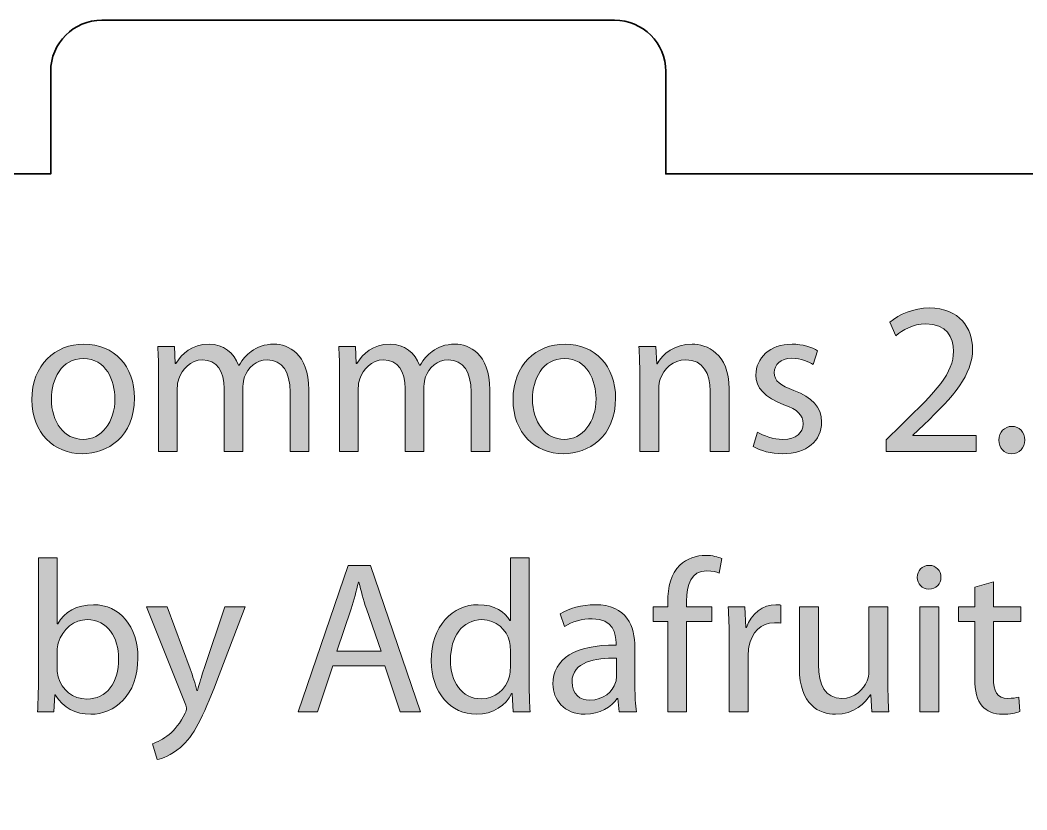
# Model space of a CAD drawing. Header units: inches. Extents: x 51 to 229, y 44 to 173.
# Drawn here: x 70.24 to 89.88, y 124.07 to 139.47 of the extents above; entities that cross this region are included whole.
import ezdxf

# ---------------------------------------------------------------- set-up
doc = ezdxf.new("R2010")
doc.units = ezdxf.units.IN
doc.header["$MEASUREMENT"] = 0
doc.layers.add('Artwork', color=7, linetype='Continuous')

# ---------------------------------------------------------------- blocks, each defined once
blk = doc.blocks.new('block 7')
at = {"layer": 'Artwork', "true_color": 0xed1c24}
h = blk.add_hatch(color=240, dxfattribs=at)
h.dxf.hatch_style = 2
edge = h.paths.add_edge_path()
edge.add_spline(control_points=[(87.129, 131.057), (87.129, 131.057), (87.129, 131.285), (87.129, 131.285), (87.129, 131.285), (87.421, 131.569), (87.421, 131.569), (88.123, 132.237), (88.444, 132.593), (88.444, 133.007), (88.444, 133.287), (88.313, 133.545), (87.903, 133.545), (87.653, 133.545), (87.446, 133.418), (87.319, 133.312), (87.319, 133.312), (87.201, 133.574), (87.201, 133.574), (87.387, 133.731), (87.662, 133.854), (87.975, 133.854), (88.567, 133.854), (88.817, 133.447), (88.817, 133.054), (88.817, 132.546), (88.449, 132.136), (87.869, 131.577), (87.869, 131.577), (87.653, 131.374), (87.653, 131.374), (87.653, 131.374), (87.653, 131.366), (87.653, 131.366), (87.653, 131.366), (88.884, 131.366), (88.884, 131.366), (88.884, 131.366), (88.884, 131.057), (88.884, 131.057), (88.884, 131.057), (87.129, 131.057), (87.129, 131.057)], knot_values=[0, 0, 0, 0, 1, 1, 1, 2, 2, 2, 3, 3, 3, 4, 4, 4, 5, 5, 5, 6, 6, 6, 7, 7, 7, 8, 8, 8, 9, 9, 9, 10, 10, 10, 11, 11, 11, 12, 12, 12, 13, 13, 13, 14, 14, 14, 14], degree=3, periodic=1)
h = blk.add_hatch(color=240, dxfattribs=at)
h.dxf.hatch_style = 2
edge = h.paths.add_edge_path()
edge.add_spline(control_points=[(72.468, 132.098), (72.468, 131.34), (71.939, 131.01), (71.448, 131.01), (70.898, 131.01), (70.466, 131.417), (70.466, 132.064), (70.466, 132.745), (70.919, 133.147), (71.482, 133.147), (72.07, 133.147), (72.468, 132.72), (72.468, 132.098)], knot_values=[0, 0, 0, 0, 1, 1, 1, 2, 2, 2, 3, 3, 3, 4, 4, 4, 4], degree=3, periodic=1)
edge = h.paths.add_edge_path()
edge.add_spline(control_points=[(70.847, 132.077), (70.847, 131.628), (71.101, 131.29), (71.465, 131.29), (71.82, 131.29), (72.087, 131.624), (72.087, 132.085), (72.087, 132.432), (71.913, 132.868), (71.473, 132.868), (71.038, 132.868), (70.847, 132.462), (70.847, 132.077)], knot_values=[0, 0, 0, 0, 1, 1, 1, 2, 2, 2, 3, 3, 3, 4, 4, 4, 4], degree=3, periodic=1)
h = blk.add_hatch(color=240, dxfattribs=at)
h.dxf.hatch_style = 2
edge = h.paths.add_edge_path()
edge.add_spline(control_points=[(72.939, 132.551), (72.939, 132.766), (72.93, 132.936), (72.922, 133.105), (72.922, 133.105), (73.247, 133.105), (73.247, 133.105), (73.247, 133.105), (73.264, 132.771), (73.264, 132.771), (73.264, 132.771), (73.277, 132.771), (73.277, 132.771), (73.391, 132.965), (73.582, 133.147), (73.924, 133.147), (74.199, 133.147), (74.411, 132.978), (74.5, 132.737), (74.5, 132.737), (74.508, 132.737), (74.508, 132.737), (74.572, 132.855), (74.656, 132.94), (74.741, 133.003), (74.864, 133.096), (74.995, 133.147), (75.189, 133.147), (75.464, 133.147), (75.866, 132.969), (75.866, 132.259), (75.866, 132.259), (75.866, 131.057), (75.866, 131.057), (75.866, 131.057), (75.503, 131.057), (75.503, 131.057), (75.503, 131.057), (75.503, 132.212), (75.503, 132.212), (75.503, 132.61), (75.354, 132.842), (75.058, 132.842), (74.842, 132.842), (74.682, 132.686), (74.614, 132.508), (74.597, 132.453), (74.584, 132.39), (74.584, 132.322), (74.584, 132.322), (74.584, 131.057), (74.584, 131.057), (74.584, 131.057), (74.22, 131.057), (74.22, 131.057), (74.22, 131.057), (74.22, 132.284), (74.22, 132.284), (74.22, 132.61), (74.077, 132.842), (73.793, 132.842), (73.565, 132.842), (73.391, 132.656), (73.332, 132.47), (73.311, 132.419), (73.302, 132.352), (73.302, 132.288), (73.302, 132.288), (73.302, 131.057), (73.302, 131.057), (73.302, 131.057), (72.939, 131.057), (72.939, 131.057), (72.939, 131.057), (72.939, 132.551), (72.939, 132.551)], knot_values=[0, 0, 0, 0, 1, 1, 1, 2, 2, 2, 3, 3, 3, 4, 4, 4, 5, 5, 5, 6, 6, 6, 7, 7, 7, 8, 8, 8, 9, 9, 9, 10, 10, 10, 11, 11, 11, 12, 12, 12, 13, 13, 13, 14, 14, 14, 15, 15, 15, 16, 16, 16, 17, 17, 17, 18, 18, 18, 19, 19, 19, 20, 20, 20, 21, 21, 21, 22, 22, 22, 23, 23, 23, 24, 24, 24, 25, 25, 25, 25], degree=3, periodic=1)
h = blk.add_hatch(color=240, dxfattribs=at)
h.dxf.hatch_style = 2
edge = h.paths.add_edge_path()
edge.add_spline(control_points=[(76.469, 132.551), (76.469, 132.766), (76.461, 132.936), (76.452, 133.105), (76.452, 133.105), (76.778, 133.105), (76.778, 133.105), (76.778, 133.105), (76.795, 132.771), (76.795, 132.771), (76.795, 132.771), (76.808, 132.771), (76.808, 132.771), (76.922, 132.965), (77.112, 133.147), (77.455, 133.147), (77.73, 133.147), (77.941, 132.978), (78.03, 132.737), (78.03, 132.737), (78.039, 132.737), (78.039, 132.737), (78.102, 132.855), (78.187, 132.94), (78.272, 133.003), (78.394, 133.096), (78.525, 133.147), (78.72, 133.147), (78.995, 133.147), (79.397, 132.969), (79.397, 132.259), (79.397, 132.259), (79.397, 131.057), (79.397, 131.057), (79.397, 131.057), (79.033, 131.057), (79.033, 131.057), (79.033, 131.057), (79.033, 132.212), (79.033, 132.212), (79.033, 132.61), (78.885, 132.842), (78.589, 132.842), (78.373, 132.842), (78.212, 132.686), (78.145, 132.508), (78.128, 132.453), (78.115, 132.39), (78.115, 132.322), (78.115, 132.322), (78.115, 131.057), (78.115, 131.057), (78.115, 131.057), (77.751, 131.057), (77.751, 131.057), (77.751, 131.057), (77.751, 132.284), (77.751, 132.284), (77.751, 132.61), (77.607, 132.842), (77.324, 132.842), (77.095, 132.842), (76.922, 132.656), (76.862, 132.47), (76.841, 132.419), (76.833, 132.352), (76.833, 132.288), (76.833, 132.288), (76.833, 131.057), (76.833, 131.057), (76.833, 131.057), (76.469, 131.057), (76.469, 131.057), (76.469, 131.057), (76.469, 132.551), (76.469, 132.551)], knot_values=[0, 0, 0, 0, 1, 1, 1, 2, 2, 2, 3, 3, 3, 4, 4, 4, 5, 5, 5, 6, 6, 6, 7, 7, 7, 8, 8, 8, 9, 9, 9, 10, 10, 10, 11, 11, 11, 12, 12, 12, 13, 13, 13, 14, 14, 14, 15, 15, 15, 16, 16, 16, 17, 17, 17, 18, 18, 18, 19, 19, 19, 20, 20, 20, 21, 21, 21, 22, 22, 22, 23, 23, 23, 24, 24, 24, 25, 25, 25, 25], degree=3, periodic=1)
h = blk.add_hatch(color=240, dxfattribs=at)
h.dxf.hatch_style = 2
edge = h.paths.add_edge_path()
edge.add_spline(control_points=[(81.853, 132.098), (81.853, 131.34), (81.324, 131.01), (80.833, 131.01), (80.283, 131.01), (79.852, 131.417), (79.852, 132.064), (79.852, 132.745), (80.304, 133.147), (80.867, 133.147), (81.455, 133.147), (81.853, 132.72), (81.853, 132.098)], knot_values=[0, 0, 0, 0, 1, 1, 1, 2, 2, 2, 3, 3, 3, 4, 4, 4, 4], degree=3, periodic=1)
edge = h.paths.add_edge_path()
edge.add_spline(control_points=[(80.232, 132.077), (80.232, 131.628), (80.486, 131.29), (80.85, 131.29), (81.206, 131.29), (81.472, 131.624), (81.472, 132.085), (81.472, 132.432), (81.299, 132.868), (80.859, 132.868), (80.423, 132.868), (80.232, 132.462), (80.232, 132.077)], knot_values=[0, 0, 0, 0, 1, 1, 1, 2, 2, 2, 3, 3, 3, 4, 4, 4, 4], degree=3, periodic=1)
h = blk.add_hatch(color=240, dxfattribs=at)
h.dxf.hatch_style = 2
edge = h.paths.add_edge_path()
edge.add_spline(control_points=[(82.324, 132.551), (82.324, 132.766), (82.32, 132.936), (82.307, 133.105), (82.307, 133.105), (82.637, 133.105), (82.637, 133.105), (82.637, 133.105), (82.658, 132.766), (82.658, 132.766), (82.658, 132.766), (82.667, 132.766), (82.667, 132.766), (82.768, 132.957), (83.005, 133.147), (83.344, 133.147), (83.627, 133.147), (84.067, 132.978), (84.067, 132.275), (84.067, 132.275), (84.067, 131.057), (84.067, 131.057), (84.067, 131.057), (83.695, 131.057), (83.695, 131.057), (83.695, 131.057), (83.695, 132.237), (83.695, 132.237), (83.695, 132.567), (83.572, 132.842), (83.221, 132.842), (82.98, 132.842), (82.789, 132.669), (82.722, 132.462), (82.705, 132.415), (82.696, 132.352), (82.696, 132.288), (82.696, 132.288), (82.696, 131.057), (82.696, 131.057), (82.696, 131.057), (82.324, 131.057), (82.324, 131.057), (82.324, 131.057), (82.324, 132.551), (82.324, 132.551)], knot_values=[0, 0, 0, 0, 1, 1, 1, 2, 2, 2, 3, 3, 3, 4, 4, 4, 5, 5, 5, 6, 6, 6, 7, 7, 7, 8, 8, 8, 9, 9, 9, 10, 10, 10, 11, 11, 11, 12, 12, 12, 13, 13, 13, 14, 14, 14, 15, 15, 15, 15], degree=3, periodic=1)
h = blk.add_hatch(color=240, dxfattribs=at)
h.dxf.hatch_style = 2
edge = h.paths.add_edge_path()
edge.add_spline(control_points=[(84.622, 131.433), (84.737, 131.366), (84.931, 131.29), (85.117, 131.29), (85.384, 131.29), (85.511, 131.421), (85.511, 131.594), (85.511, 131.772), (85.405, 131.865), (85.134, 131.967), (84.762, 132.102), (84.589, 132.301), (84.589, 132.546), (84.589, 132.876), (84.859, 133.147), (85.295, 133.147), (85.502, 133.147), (85.684, 133.092), (85.794, 133.02), (85.794, 133.02), (85.706, 132.749), (85.706, 132.749), (85.625, 132.8), (85.477, 132.872), (85.287, 132.872), (85.067, 132.872), (84.948, 132.745), (84.948, 132.593), (84.948, 132.424), (85.067, 132.347), (85.333, 132.242), (85.684, 132.11), (85.871, 131.933), (85.871, 131.628), (85.871, 131.264), (85.587, 131.01), (85.109, 131.01), (84.885, 131.01), (84.678, 131.07), (84.534, 131.154), (84.534, 131.154), (84.622, 131.433), (84.622, 131.433)], knot_values=[0, 0, 0, 0, 1, 1, 1, 2, 2, 2, 3, 3, 3, 4, 4, 4, 5, 5, 5, 6, 6, 6, 7, 7, 7, 8, 8, 8, 9, 9, 9, 10, 10, 10, 11, 11, 11, 12, 12, 12, 13, 13, 13, 14, 14, 14, 14], degree=3, periodic=1)
h = blk.add_hatch(color=240, dxfattribs=at)
h.dxf.hatch_style = 2
edge = h.paths.add_edge_path()
edge.add_spline(control_points=[(89.33, 131.277), (89.33, 131.429), (89.436, 131.544), (89.584, 131.544), (89.732, 131.544), (89.833, 131.433), (89.833, 131.277), (89.833, 131.125), (89.732, 131.01), (89.575, 131.01), (89.431, 131.01), (89.33, 131.125), (89.33, 131.277)], knot_values=[0, 0, 0, 0, 1, 1, 1, 2, 2, 2, 3, 3, 3, 4, 4, 4, 4], degree=3, periodic=1)
h = blk.add_hatch(color=240, dxfattribs=at)
h.dxf.hatch_style = 2
edge = h.paths.add_edge_path()
edge.add_spline(control_points=[(82.87, 125.977), (82.87, 125.977), (82.87, 127.741), (82.87, 127.741), (82.87, 127.741), (82.586, 127.741), (82.586, 127.741), (82.586, 127.741), (82.586, 128.025), (82.586, 128.025), (82.586, 128.025), (82.87, 128.025), (82.87, 128.025), (82.87, 128.025), (82.87, 128.122), (82.87, 128.122), (82.87, 128.41), (82.937, 128.672), (83.107, 128.837), (83.246, 128.972), (83.432, 129.028), (83.606, 129.028), (83.741, 129.028), (83.851, 128.998), (83.923, 128.968), (83.923, 128.968), (83.872, 128.681), (83.872, 128.681), (83.817, 128.706), (83.746, 128.727), (83.636, 128.727), (83.318, 128.727), (83.238, 128.452), (83.238, 128.135), (83.238, 128.135), (83.238, 128.025), (83.238, 128.025), (83.238, 128.025), (83.733, 128.025), (83.733, 128.025), (83.733, 128.025), (83.733, 127.741), (83.733, 127.741), (83.733, 127.741), (83.238, 127.741), (83.238, 127.741), (83.238, 127.741), (83.238, 125.977), (83.238, 125.977), (83.238, 125.977), (82.87, 125.977), (82.87, 125.977)], knot_values=[0, 0, 0, 0, 1, 1, 1, 2, 2, 2, 3, 3, 3, 4, 4, 4, 5, 5, 5, 6, 6, 6, 7, 7, 7, 8, 8, 8, 9, 9, 9, 10, 10, 10, 11, 11, 11, 12, 12, 12, 13, 13, 13, 14, 14, 14, 15, 15, 15, 16, 16, 16, 17, 17, 17, 17], degree=3, periodic=1)
h = blk.add_hatch(color=240, dxfattribs=at)
h.dxf.hatch_style = 2
edge = h.paths.add_edge_path()
edge.add_spline(control_points=[(70.593, 128.981), (70.593, 128.981), (70.961, 128.981), (70.961, 128.981), (70.961, 128.981), (70.961, 127.695), (70.961, 127.695), (70.961, 127.695), (70.97, 127.695), (70.97, 127.695), (71.101, 127.923), (71.338, 128.067), (71.668, 128.067), (72.18, 128.067), (72.535, 127.644), (72.535, 127.026), (72.535, 126.294), (72.07, 125.93), (71.613, 125.93), (71.317, 125.93), (71.08, 126.045), (70.923, 126.311), (70.923, 126.311), (70.915, 126.311), (70.915, 126.311), (70.915, 126.311), (70.894, 125.977), (70.894, 125.977), (70.894, 125.977), (70.576, 125.977), (70.576, 125.977), (70.585, 126.117), (70.593, 126.324), (70.593, 126.506), (70.593, 126.506), (70.593, 128.981), (70.593, 128.981)], knot_values=[0, 0, 0, 0, 1, 1, 1, 2, 2, 2, 3, 3, 3, 4, 4, 4, 5, 5, 5, 6, 6, 6, 7, 7, 7, 8, 8, 8, 9, 9, 9, 10, 10, 10, 11, 11, 11, 12, 12, 12, 12], degree=3, periodic=1)
edge = h.paths.add_edge_path()
edge.add_spline(control_points=[(70.961, 126.798), (70.961, 126.751), (70.966, 126.705), (70.978, 126.662), (71.046, 126.404), (71.266, 126.227), (71.537, 126.227), (71.93, 126.227), (72.159, 126.544), (72.159, 127.014), (72.159, 127.424), (71.947, 127.775), (71.545, 127.775), (71.295, 127.775), (71.059, 127.597), (70.982, 127.318), (70.97, 127.272), (70.961, 127.221), (70.961, 127.162), (70.961, 127.162), (70.961, 126.798), (70.961, 126.798)], knot_values=[0, 0, 0, 0, 1, 1, 1, 2, 2, 2, 3, 3, 3, 4, 4, 4, 5, 5, 5, 6, 6, 6, 7, 7, 7, 7], degree=3, periodic=1)
h = blk.add_hatch(color=240, dxfattribs=at)
h.dxf.hatch_style = 2
edge = h.paths.add_edge_path()
edge.add_spline(control_points=[(80.168, 128.981), (80.168, 128.981), (80.168, 126.506), (80.168, 126.506), (80.168, 126.324), (80.177, 126.117), (80.185, 125.977), (80.185, 125.977), (79.855, 125.977), (79.855, 125.977), (79.855, 125.977), (79.838, 126.332), (79.838, 126.332), (79.838, 126.332), (79.825, 126.332), (79.825, 126.332), (79.715, 126.104), (79.47, 125.93), (79.136, 125.93), (78.641, 125.93), (78.256, 126.349), (78.256, 126.971), (78.251, 127.653), (78.679, 128.067), (79.174, 128.067), (79.491, 128.067), (79.698, 127.919), (79.792, 127.758), (79.792, 127.758), (79.8, 127.758), (79.8, 127.758), (79.8, 127.758), (79.8, 128.981), (79.8, 128.981), (79.8, 128.981), (80.168, 128.981), (80.168, 128.981)], knot_values=[0, 0, 0, 0, 1, 1, 1, 2, 2, 2, 3, 3, 3, 4, 4, 4, 5, 5, 5, 6, 6, 6, 7, 7, 7, 8, 8, 8, 9, 9, 9, 10, 10, 10, 11, 11, 11, 12, 12, 12, 12], degree=3, periodic=1)
edge = h.paths.add_edge_path()
edge.add_spline(control_points=[(79.8, 127.191), (79.8, 127.238), (79.796, 127.301), (79.783, 127.348), (79.728, 127.58), (79.525, 127.775), (79.246, 127.775), (78.861, 127.775), (78.632, 127.437), (78.632, 126.988), (78.632, 126.573), (78.839, 126.231), (79.237, 126.231), (79.487, 126.231), (79.715, 126.4), (79.783, 126.675), (79.796, 126.726), (79.8, 126.777), (79.8, 126.836), (79.8, 126.836), (79.8, 127.191), (79.8, 127.191)], knot_values=[0, 0, 0, 0, 1, 1, 1, 2, 2, 2, 3, 3, 3, 4, 4, 4, 5, 5, 5, 6, 6, 6, 7, 7, 7, 7], degree=3, periodic=1)
h = blk.add_hatch(color=240, dxfattribs=at)
h.dxf.hatch_style = 2
edge = h.paths.add_edge_path()
edge.add_spline(control_points=[(88.199, 128.6), (88.199, 128.473), (88.11, 128.372), (87.962, 128.372), (87.827, 128.372), (87.738, 128.473), (87.738, 128.6), (87.738, 128.727), (87.831, 128.833), (87.971, 128.833), (88.106, 128.833), (88.199, 128.731), (88.199, 128.6)], knot_values=[0, 0, 0, 0, 1, 1, 1, 2, 2, 2, 3, 3, 3, 4, 4, 4, 4], degree=3, periodic=1)
h.paths.add_polyline_path([(87.785, 125.977), (87.785, 128.025), (88.157, 128.025), (88.157, 125.977)])
h = blk.add_hatch(color=240, dxfattribs=at)
h.dxf.hatch_style = 2
h.paths.add_polyline_path([(76.337, 126.874), (76.041, 125.977), (75.66, 125.977), (76.634, 128.829), (77.074, 128.829), (78.047, 125.977), (77.653, 125.977), (77.349, 126.874)])
edge = h.paths.add_edge_path()
edge.add_spline(control_points=[(77.277, 127.162), (77.277, 127.162), (76.993, 127.983), (76.993, 127.983), (76.93, 128.169), (76.887, 128.338), (76.845, 128.503), (76.845, 128.503), (76.837, 128.503), (76.837, 128.503), (76.794, 128.338), (76.752, 128.16), (76.693, 127.987), (76.693, 127.987), (76.414, 127.162), (76.414, 127.162), (76.414, 127.162), (77.277, 127.162), (77.277, 127.162)], knot_values=[0, 0, 0, 0, 1, 1, 1, 2, 2, 2, 3, 3, 3, 4, 4, 4, 5, 5, 5, 6, 6, 6, 6], degree=3, periodic=1)
h = blk.add_hatch(color=240, dxfattribs=at)
h.dxf.hatch_style = 2
edge = h.paths.add_edge_path()
edge.add_spline(control_points=[(89.224, 128.515), (89.224, 128.515), (89.224, 128.025), (89.224, 128.025), (89.224, 128.025), (89.757, 128.025), (89.757, 128.025), (89.757, 128.025), (89.757, 127.741), (89.757, 127.741), (89.757, 127.741), (89.224, 127.741), (89.224, 127.741), (89.224, 127.741), (89.224, 126.637), (89.224, 126.637), (89.224, 126.383), (89.295, 126.239), (89.503, 126.239), (89.604, 126.239), (89.664, 126.248), (89.719, 126.265), (89.719, 126.265), (89.736, 125.981), (89.736, 125.981), (89.664, 125.956), (89.549, 125.93), (89.406, 125.93), (89.232, 125.93), (89.092, 125.99), (89.004, 126.087), (88.902, 126.201), (88.86, 126.383), (88.86, 126.624), (88.86, 126.624), (88.86, 127.741), (88.86, 127.741), (88.86, 127.741), (88.542, 127.741), (88.542, 127.741), (88.542, 127.741), (88.542, 128.025), (88.542, 128.025), (88.542, 128.025), (88.86, 128.025), (88.86, 128.025), (88.86, 128.025), (88.86, 128.406), (88.86, 128.406), (88.86, 128.406), (89.224, 128.515), (89.224, 128.515)], knot_values=[0, 0, 0, 0, 1, 1, 1, 2, 2, 2, 3, 3, 3, 4, 4, 4, 5, 5, 5, 6, 6, 6, 7, 7, 7, 8, 8, 8, 9, 9, 9, 10, 10, 10, 11, 11, 11, 12, 12, 12, 13, 13, 13, 14, 14, 14, 15, 15, 15, 16, 16, 16, 17, 17, 17, 17], degree=3, periodic=1)
h = blk.add_hatch(color=240, dxfattribs=at)
h.dxf.hatch_style = 2
edge = h.paths.add_edge_path()
edge.add_spline(control_points=[(82.23, 126.468), (82.23, 126.29), (82.238, 126.117), (82.259, 125.977), (82.259, 125.977), (81.925, 125.977), (81.925, 125.977), (81.925, 125.977), (81.895, 126.235), (81.895, 126.235), (81.895, 126.235), (81.883, 126.235), (81.883, 126.235), (81.768, 126.074), (81.549, 125.93), (81.257, 125.93), (80.842, 125.93), (80.63, 126.222), (80.63, 126.519), (80.63, 127.014), (81.07, 127.284), (81.861, 127.28), (81.861, 127.28), (81.861, 127.322), (81.861, 127.322), (81.861, 127.487), (81.815, 127.796), (81.396, 127.792), (81.202, 127.792), (81.003, 127.737), (80.859, 127.64), (80.859, 127.64), (80.774, 127.889), (80.774, 127.889), (80.943, 127.995), (81.193, 128.067), (81.451, 128.067), (82.077, 128.067), (82.23, 127.64), (82.23, 127.234), (82.23, 127.234), (82.23, 126.468), (82.23, 126.468)], knot_values=[0, 0, 0, 0, 1, 1, 1, 2, 2, 2, 3, 3, 3, 4, 4, 4, 5, 5, 5, 6, 6, 6, 7, 7, 7, 8, 8, 8, 9, 9, 9, 10, 10, 10, 11, 11, 11, 12, 12, 12, 13, 13, 13, 14, 14, 14, 14], degree=3, periodic=1)
edge = h.paths.add_edge_path()
edge.add_spline(control_points=[(81.87, 127.022), (81.464, 127.03), (81.003, 126.959), (81.003, 126.561), (81.003, 126.315), (81.164, 126.205), (81.35, 126.205), (81.62, 126.205), (81.794, 126.375), (81.853, 126.548), (81.866, 126.591), (81.87, 126.633), (81.87, 126.667), (81.87, 126.667), (81.87, 127.022), (81.87, 127.022)], knot_values=[0, 0, 0, 0, 1, 1, 1, 2, 2, 2, 3, 3, 3, 4, 4, 4, 5, 5, 5, 5], degree=3, periodic=1)
h = blk.add_hatch(color=240, dxfattribs=at)
h.dxf.hatch_style = 2
edge = h.paths.add_edge_path()
edge.add_spline(control_points=[(84.068, 127.386), (84.068, 127.627), (84.063, 127.834), (84.051, 128.025), (84.051, 128.025), (84.377, 128.025), (84.377, 128.025), (84.377, 128.025), (84.393, 127.619), (84.393, 127.619), (84.393, 127.619), (84.406, 127.619), (84.406, 127.619), (84.499, 127.894), (84.728, 128.067), (84.977, 128.067), (85.015, 128.067), (85.045, 128.063), (85.079, 128.059), (85.079, 128.059), (85.079, 127.707), (85.079, 127.707), (85.041, 127.716), (85.003, 127.716), (84.952, 127.716), (84.69, 127.716), (84.504, 127.521), (84.453, 127.242), (84.444, 127.191), (84.44, 127.128), (84.44, 127.069), (84.44, 127.069), (84.44, 125.977), (84.44, 125.977), (84.44, 125.977), (84.068, 125.977), (84.068, 125.977), (84.068, 125.977), (84.068, 127.386), (84.068, 127.386)], knot_values=[0, 0, 0, 0, 1, 1, 1, 2, 2, 2, 3, 3, 3, 4, 4, 4, 5, 5, 5, 6, 6, 6, 7, 7, 7, 8, 8, 8, 9, 9, 9, 10, 10, 10, 11, 11, 11, 12, 12, 12, 13, 13, 13, 13], degree=3, periodic=1)
h = blk.add_hatch(color=240, dxfattribs=at)
h.dxf.hatch_style = 2
edge = h.paths.add_edge_path()
edge.add_spline(control_points=[(73.108, 128.025), (73.108, 128.025), (73.552, 126.815), (73.552, 126.815), (73.603, 126.679), (73.654, 126.519), (73.687, 126.396), (73.687, 126.396), (73.696, 126.396), (73.696, 126.396), (73.734, 126.519), (73.776, 126.675), (73.827, 126.823), (73.827, 126.823), (74.233, 128.025), (74.233, 128.025), (74.233, 128.025), (74.627, 128.025), (74.627, 128.025), (74.627, 128.025), (74.068, 126.565), (74.068, 126.565), (73.802, 125.863), (73.62, 125.507), (73.366, 125.283), (73.18, 125.127), (73.002, 125.063), (72.909, 125.046), (72.909, 125.046), (72.816, 125.355), (72.816, 125.355), (72.909, 125.385), (73.032, 125.444), (73.142, 125.537), (73.243, 125.617), (73.366, 125.761), (73.455, 125.952), (73.471, 125.99), (73.484, 126.019), (73.484, 126.04), (73.484, 126.062), (73.476, 126.091), (73.455, 126.138), (73.455, 126.138), (72.702, 128.025), (72.702, 128.025), (72.702, 128.025), (73.108, 128.025), (73.108, 128.025)], knot_values=[0, 0, 0, 0, 1, 1, 1, 2, 2, 2, 3, 3, 3, 4, 4, 4, 5, 5, 5, 6, 6, 6, 7, 7, 7, 8, 8, 8, 9, 9, 9, 10, 10, 10, 11, 11, 11, 12, 12, 12, 13, 13, 13, 14, 14, 14, 15, 15, 15, 16, 16, 16, 16], degree=3, periodic=1)
h = blk.add_hatch(color=240, dxfattribs=at)
h.dxf.hatch_style = 2
edge = h.paths.add_edge_path()
edge.add_spline(control_points=[(87.166, 126.54), (87.166, 126.324), (87.17, 126.138), (87.182, 125.977), (87.182, 125.977), (86.852, 125.977), (86.852, 125.977), (86.852, 125.977), (86.831, 126.311), (86.831, 126.311), (86.831, 126.311), (86.823, 126.311), (86.823, 126.311), (86.73, 126.146), (86.51, 125.93), (86.146, 125.93), (85.824, 125.93), (85.439, 126.112), (85.439, 126.827), (85.439, 126.827), (85.439, 128.025), (85.439, 128.025), (85.439, 128.025), (85.812, 128.025), (85.812, 128.025), (85.812, 128.025), (85.812, 126.895), (85.812, 126.895), (85.812, 126.506), (85.934, 126.239), (86.269, 126.239), (86.518, 126.239), (86.692, 126.413), (86.759, 126.582), (86.781, 126.633), (86.793, 126.7), (86.793, 126.772), (86.793, 126.772), (86.793, 128.025), (86.793, 128.025), (86.793, 128.025), (87.166, 128.025), (87.166, 128.025), (87.166, 128.025), (87.166, 126.54), (87.166, 126.54)], knot_values=[0, 0, 0, 0, 1, 1, 1, 2, 2, 2, 3, 3, 3, 4, 4, 4, 5, 5, 5, 6, 6, 6, 7, 7, 7, 8, 8, 8, 9, 9, 9, 10, 10, 10, 11, 11, 11, 12, 12, 12, 13, 13, 13, 14, 14, 14, 15, 15, 15, 15], degree=3, periodic=1)
at = {"layer": 'Artwork', "lineweight": 0}
for points in [[(76.337, 126.874), (76.041, 125.977), (75.66, 125.977), (76.634, 128.829), (77.074, 128.829), (78.047, 125.977), (77.653, 125.977), (77.349, 126.874), (76.337, 126.874)], [(87.785, 125.977), (87.785, 128.025), (88.157, 128.025), (88.157, 125.977), (87.785, 125.977)]]:
    blk.add_lwpolyline(points, dxfattribs=at)
for points, knots in [([(87.129, 131.057), (87.129, 131.057), (87.129, 131.285), (87.129, 131.285), (87.129, 131.285), (87.421, 131.569), (87.421, 131.569), (88.123, 132.237), (88.444, 132.593), (88.444, 133.007), (88.444, 133.287), (88.313, 133.545), (87.903, 133.545), (87.653, 133.545), (87.446, 133.418), (87.319, 133.312), (87.319, 133.312), (87.201, 133.574), (87.201, 133.574), (87.387, 133.731), (87.662, 133.854), (87.975, 133.854), (88.567, 133.854), (88.817, 133.447), (88.817, 133.054), (88.817, 132.546), (88.449, 132.136), (87.869, 131.577), (87.869, 131.577), (87.653, 131.374), (87.653, 131.374), (87.653, 131.374), (87.653, 131.366), (87.653, 131.366), (87.653, 131.366), (88.884, 131.366), (88.884, 131.366), (88.884, 131.366), (88.884, 131.057), (88.884, 131.057), (88.884, 131.057), (87.129, 131.057), (87.129, 131.057)], [0, 0, 0, 0, 1, 1, 1, 2, 2, 2, 3, 3, 3, 4, 4, 4, 5, 5, 5, 6, 6, 6, 7, 7, 7, 8, 8, 8, 9, 9, 9, 10, 10, 10, 11, 11, 11, 12, 12, 12, 13, 13, 13, 14, 14, 14, 14]), ([(72.468, 132.098), (72.468, 131.34), (71.939, 131.01), (71.448, 131.01), (70.898, 131.01), (70.466, 131.417), (70.466, 132.064), (70.466, 132.745), (70.919, 133.147), (71.482, 133.147), (72.07, 133.147), (72.468, 132.72), (72.468, 132.098)], [0, 0, 0, 0, 1, 1, 1, 2, 2, 2, 3, 3, 3, 4, 4, 4, 4]), ([(72.939, 132.551), (72.939, 132.766), (72.93, 132.936), (72.922, 133.105), (72.922, 133.105), (73.247, 133.105), (73.247, 133.105), (73.247, 133.105), (73.264, 132.771), (73.264, 132.771), (73.264, 132.771), (73.277, 132.771), (73.277, 132.771), (73.391, 132.965), (73.582, 133.147), (73.924, 133.147), (74.199, 133.147), (74.411, 132.978), (74.5, 132.737), (74.5, 132.737), (74.508, 132.737), (74.508, 132.737), (74.572, 132.855), (74.656, 132.94), (74.741, 133.003), (74.864, 133.096), (74.995, 133.147), (75.189, 133.147), (75.464, 133.147), (75.866, 132.969), (75.866, 132.259), (75.866, 132.259), (75.866, 131.057), (75.866, 131.057), (75.866, 131.057), (75.503, 131.057), (75.503, 131.057), (75.503, 131.057), (75.503, 132.212), (75.503, 132.212), (75.503, 132.61), (75.354, 132.842), (75.058, 132.842), (74.842, 132.842), (74.682, 132.686), (74.614, 132.508), (74.597, 132.453), (74.584, 132.39), (74.584, 132.322), (74.584, 132.322), (74.584, 131.057), (74.584, 131.057), (74.584, 131.057), (74.22, 131.057), (74.22, 131.057), (74.22, 131.057), (74.22, 132.284), (74.22, 132.284), (74.22, 132.61), (74.077, 132.842), (73.793, 132.842), (73.565, 132.842), (73.391, 132.656), (73.332, 132.47), (73.311, 132.419), (73.302, 132.352), (73.302, 132.288), (73.302, 132.288), (73.302, 131.057), (73.302, 131.057), (73.302, 131.057), (72.939, 131.057), (72.939, 131.057), (72.939, 131.057), (72.939, 132.551), (72.939, 132.551)], [0, 0, 0, 0, 1, 1, 1, 2, 2, 2, 3, 3, 3, 4, 4, 4, 5, 5, 5, 6, 6, 6, 7, 7, 7, 8, 8, 8, 9, 9, 9, 10, 10, 10, 11, 11, 11, 12, 12, 12, 13, 13, 13, 14, 14, 14, 15, 15, 15, 16, 16, 16, 17, 17, 17, 18, 18, 18, 19, 19, 19, 20, 20, 20, 21, 21, 21, 22, 22, 22, 23, 23, 23, 24, 24, 24, 25, 25, 25, 25]), ([(76.469, 132.551), (76.469, 132.766), (76.461, 132.936), (76.452, 133.105), (76.452, 133.105), (76.778, 133.105), (76.778, 133.105), (76.778, 133.105), (76.795, 132.771), (76.795, 132.771), (76.795, 132.771), (76.808, 132.771), (76.808, 132.771), (76.922, 132.965), (77.112, 133.147), (77.455, 133.147), (77.73, 133.147), (77.941, 132.978), (78.03, 132.737), (78.03, 132.737), (78.039, 132.737), (78.039, 132.737), (78.102, 132.855), (78.187, 132.94), (78.272, 133.003), (78.394, 133.096), (78.525, 133.147), (78.72, 133.147), (78.995, 133.147), (79.397, 132.969), (79.397, 132.259), (79.397, 132.259), (79.397, 131.057), (79.397, 131.057), (79.397, 131.057), (79.033, 131.057), (79.033, 131.057), (79.033, 131.057), (79.033, 132.212), (79.033, 132.212), (79.033, 132.61), (78.885, 132.842), (78.589, 132.842), (78.373, 132.842), (78.212, 132.686), (78.145, 132.508), (78.128, 132.453), (78.115, 132.39), (78.115, 132.322), (78.115, 132.322), (78.115, 131.057), (78.115, 131.057), (78.115, 131.057), (77.751, 131.057), (77.751, 131.057), (77.751, 131.057), (77.751, 132.284), (77.751, 132.284), (77.751, 132.61), (77.607, 132.842), (77.324, 132.842), (77.095, 132.842), (76.922, 132.656), (76.862, 132.47), (76.841, 132.419), (76.833, 132.352), (76.833, 132.288), (76.833, 132.288), (76.833, 131.057), (76.833, 131.057), (76.833, 131.057), (76.469, 131.057), (76.469, 131.057), (76.469, 131.057), (76.469, 132.551), (76.469, 132.551)], [0, 0, 0, 0, 1, 1, 1, 2, 2, 2, 3, 3, 3, 4, 4, 4, 5, 5, 5, 6, 6, 6, 7, 7, 7, 8, 8, 8, 9, 9, 9, 10, 10, 10, 11, 11, 11, 12, 12, 12, 13, 13, 13, 14, 14, 14, 15, 15, 15, 16, 16, 16, 17, 17, 17, 18, 18, 18, 19, 19, 19, 20, 20, 20, 21, 21, 21, 22, 22, 22, 23, 23, 23, 24, 24, 24, 25, 25, 25, 25]), ([(81.853, 132.098), (81.853, 131.34), (81.324, 131.01), (80.833, 131.01), (80.283, 131.01), (79.852, 131.417), (79.852, 132.064), (79.852, 132.745), (80.304, 133.147), (80.867, 133.147), (81.455, 133.147), (81.853, 132.72), (81.853, 132.098)], [0, 0, 0, 0, 1, 1, 1, 2, 2, 2, 3, 3, 3, 4, 4, 4, 4]), ([(82.324, 132.551), (82.324, 132.766), (82.32, 132.936), (82.307, 133.105), (82.307, 133.105), (82.637, 133.105), (82.637, 133.105), (82.637, 133.105), (82.658, 132.766), (82.658, 132.766), (82.658, 132.766), (82.667, 132.766), (82.667, 132.766), (82.768, 132.957), (83.005, 133.147), (83.344, 133.147), (83.627, 133.147), (84.067, 132.978), (84.067, 132.275), (84.067, 132.275), (84.067, 131.057), (84.067, 131.057), (84.067, 131.057), (83.695, 131.057), (83.695, 131.057), (83.695, 131.057), (83.695, 132.237), (83.695, 132.237), (83.695, 132.567), (83.572, 132.842), (83.221, 132.842), (82.98, 132.842), (82.789, 132.669), (82.722, 132.462), (82.705, 132.415), (82.696, 132.352), (82.696, 132.288), (82.696, 132.288), (82.696, 131.057), (82.696, 131.057), (82.696, 131.057), (82.324, 131.057), (82.324, 131.057), (82.324, 131.057), (82.324, 132.551), (82.324, 132.551)], [0, 0, 0, 0, 1, 1, 1, 2, 2, 2, 3, 3, 3, 4, 4, 4, 5, 5, 5, 6, 6, 6, 7, 7, 7, 8, 8, 8, 9, 9, 9, 10, 10, 10, 11, 11, 11, 12, 12, 12, 13, 13, 13, 14, 14, 14, 15, 15, 15, 15]), ([(84.622, 131.433), (84.737, 131.366), (84.931, 131.29), (85.117, 131.29), (85.384, 131.29), (85.511, 131.421), (85.511, 131.594), (85.511, 131.772), (85.405, 131.865), (85.134, 131.967), (84.762, 132.102), (84.589, 132.301), (84.589, 132.546), (84.589, 132.876), (84.859, 133.147), (85.295, 133.147), (85.502, 133.147), (85.684, 133.092), (85.794, 133.02), (85.794, 133.02), (85.706, 132.749), (85.706, 132.749), (85.625, 132.8), (85.477, 132.872), (85.287, 132.872), (85.067, 132.872), (84.948, 132.745), (84.948, 132.593), (84.948, 132.424), (85.067, 132.347), (85.333, 132.242), (85.684, 132.11), (85.871, 131.933), (85.871, 131.628), (85.871, 131.264), (85.587, 131.01), (85.109, 131.01), (84.885, 131.01), (84.678, 131.07), (84.534, 131.154), (84.534, 131.154), (84.622, 131.433), (84.622, 131.433)], [0, 0, 0, 0, 1, 1, 1, 2, 2, 2, 3, 3, 3, 4, 4, 4, 5, 5, 5, 6, 6, 6, 7, 7, 7, 8, 8, 8, 9, 9, 9, 10, 10, 10, 11, 11, 11, 12, 12, 12, 13, 13, 13, 14, 14, 14, 14]), ([(70.847, 132.077), (70.847, 131.628), (71.101, 131.29), (71.465, 131.29), (71.82, 131.29), (72.087, 131.624), (72.087, 132.085), (72.087, 132.432), (71.913, 132.868), (71.473, 132.868), (71.038, 132.868), (70.847, 132.462), (70.847, 132.077)], [0, 0, 0, 0, 1, 1, 1, 2, 2, 2, 3, 3, 3, 4, 4, 4, 4]), ([(80.232, 132.077), (80.232, 131.628), (80.486, 131.29), (80.85, 131.29), (81.206, 131.29), (81.472, 131.624), (81.472, 132.085), (81.472, 132.432), (81.299, 132.868), (80.859, 132.868), (80.423, 132.868), (80.232, 132.462), (80.232, 132.077)], [0, 0, 0, 0, 1, 1, 1, 2, 2, 2, 3, 3, 3, 4, 4, 4, 4]), ([(89.33, 131.277), (89.33, 131.429), (89.436, 131.544), (89.584, 131.544), (89.732, 131.544), (89.833, 131.433), (89.833, 131.277), (89.833, 131.125), (89.732, 131.01), (89.575, 131.01), (89.431, 131.01), (89.33, 131.125), (89.33, 131.277)], [0, 0, 0, 0, 1, 1, 1, 2, 2, 2, 3, 3, 3, 4, 4, 4, 4]), ([(82.87, 125.977), (82.87, 125.977), (82.87, 127.741), (82.87, 127.741), (82.87, 127.741), (82.586, 127.741), (82.586, 127.741), (82.586, 127.741), (82.586, 128.025), (82.586, 128.025), (82.586, 128.025), (82.87, 128.025), (82.87, 128.025), (82.87, 128.025), (82.87, 128.122), (82.87, 128.122), (82.87, 128.41), (82.937, 128.672), (83.107, 128.837), (83.246, 128.972), (83.432, 129.028), (83.606, 129.028), (83.741, 129.028), (83.851, 128.998), (83.923, 128.968), (83.923, 128.968), (83.872, 128.681), (83.872, 128.681), (83.817, 128.706), (83.746, 128.727), (83.636, 128.727), (83.318, 128.727), (83.238, 128.452), (83.238, 128.135), (83.238, 128.135), (83.238, 128.025), (83.238, 128.025), (83.238, 128.025), (83.733, 128.025), (83.733, 128.025), (83.733, 128.025), (83.733, 127.741), (83.733, 127.741), (83.733, 127.741), (83.238, 127.741), (83.238, 127.741), (83.238, 127.741), (83.238, 125.977), (83.238, 125.977), (83.238, 125.977), (82.87, 125.977), (82.87, 125.977)], [0, 0, 0, 0, 1, 1, 1, 2, 2, 2, 3, 3, 3, 4, 4, 4, 5, 5, 5, 6, 6, 6, 7, 7, 7, 8, 8, 8, 9, 9, 9, 10, 10, 10, 11, 11, 11, 12, 12, 12, 13, 13, 13, 14, 14, 14, 15, 15, 15, 16, 16, 16, 17, 17, 17, 17]), ([(70.593, 128.981), (70.593, 128.981), (70.961, 128.981), (70.961, 128.981), (70.961, 128.981), (70.961, 127.695), (70.961, 127.695), (70.961, 127.695), (70.97, 127.695), (70.97, 127.695), (71.101, 127.923), (71.338, 128.067), (71.668, 128.067), (72.18, 128.067), (72.535, 127.644), (72.535, 127.026), (72.535, 126.294), (72.07, 125.93), (71.613, 125.93), (71.317, 125.93), (71.08, 126.045), (70.923, 126.311), (70.923, 126.311), (70.915, 126.311), (70.915, 126.311), (70.915, 126.311), (70.894, 125.977), (70.894, 125.977), (70.894, 125.977), (70.576, 125.977), (70.576, 125.977), (70.585, 126.117), (70.593, 126.324), (70.593, 126.506), (70.593, 126.506), (70.593, 128.981), (70.593, 128.981)], [0, 0, 0, 0, 1, 1, 1, 2, 2, 2, 3, 3, 3, 4, 4, 4, 5, 5, 5, 6, 6, 6, 7, 7, 7, 8, 8, 8, 9, 9, 9, 10, 10, 10, 11, 11, 11, 12, 12, 12, 12]), ([(80.168, 128.981), (80.168, 128.981), (80.168, 126.506), (80.168, 126.506), (80.168, 126.324), (80.177, 126.117), (80.185, 125.977), (80.185, 125.977), (79.855, 125.977), (79.855, 125.977), (79.855, 125.977), (79.838, 126.332), (79.838, 126.332), (79.838, 126.332), (79.825, 126.332), (79.825, 126.332), (79.715, 126.104), (79.47, 125.93), (79.136, 125.93), (78.641, 125.93), (78.256, 126.349), (78.256, 126.971), (78.251, 127.653), (78.679, 128.067), (79.174, 128.067), (79.491, 128.067), (79.698, 127.919), (79.792, 127.758), (79.792, 127.758), (79.8, 127.758), (79.8, 127.758), (79.8, 127.758), (79.8, 128.981), (79.8, 128.981), (79.8, 128.981), (80.168, 128.981), (80.168, 128.981)], [0, 0, 0, 0, 1, 1, 1, 2, 2, 2, 3, 3, 3, 4, 4, 4, 5, 5, 5, 6, 6, 6, 7, 7, 7, 8, 8, 8, 9, 9, 9, 10, 10, 10, 11, 11, 11, 12, 12, 12, 12]), ([(88.199, 128.6), (88.199, 128.473), (88.11, 128.372), (87.962, 128.372), (87.827, 128.372), (87.738, 128.473), (87.738, 128.6), (87.738, 128.727), (87.831, 128.833), (87.971, 128.833), (88.106, 128.833), (88.199, 128.731), (88.199, 128.6)], [0, 0, 0, 0, 1, 1, 1, 2, 2, 2, 3, 3, 3, 4, 4, 4, 4]), ([(77.277, 127.162), (77.277, 127.162), (76.993, 127.983), (76.993, 127.983), (76.93, 128.169), (76.887, 128.338), (76.845, 128.503), (76.845, 128.503), (76.837, 128.503), (76.837, 128.503), (76.794, 128.338), (76.752, 128.16), (76.693, 127.987), (76.693, 127.987), (76.414, 127.162), (76.414, 127.162), (76.414, 127.162), (77.277, 127.162), (77.277, 127.162)], [0, 0, 0, 0, 1, 1, 1, 2, 2, 2, 3, 3, 3, 4, 4, 4, 5, 5, 5, 6, 6, 6, 6]), ([(89.224, 128.515), (89.224, 128.515), (89.224, 128.025), (89.224, 128.025), (89.224, 128.025), (89.757, 128.025), (89.757, 128.025), (89.757, 128.025), (89.757, 127.741), (89.757, 127.741), (89.757, 127.741), (89.224, 127.741), (89.224, 127.741), (89.224, 127.741), (89.224, 126.637), (89.224, 126.637), (89.224, 126.383), (89.295, 126.239), (89.503, 126.239), (89.604, 126.239), (89.664, 126.248), (89.719, 126.265), (89.719, 126.265), (89.736, 125.981), (89.736, 125.981), (89.664, 125.956), (89.549, 125.93), (89.406, 125.93), (89.232, 125.93), (89.092, 125.99), (89.004, 126.087), (88.902, 126.201), (88.86, 126.383), (88.86, 126.624), (88.86, 126.624), (88.86, 127.741), (88.86, 127.741), (88.86, 127.741), (88.542, 127.741), (88.542, 127.741), (88.542, 127.741), (88.542, 128.025), (88.542, 128.025), (88.542, 128.025), (88.86, 128.025), (88.86, 128.025), (88.86, 128.025), (88.86, 128.406), (88.86, 128.406), (88.86, 128.406), (89.224, 128.515), (89.224, 128.515)], [0, 0, 0, 0, 1, 1, 1, 2, 2, 2, 3, 3, 3, 4, 4, 4, 5, 5, 5, 6, 6, 6, 7, 7, 7, 8, 8, 8, 9, 9, 9, 10, 10, 10, 11, 11, 11, 12, 12, 12, 13, 13, 13, 14, 14, 14, 15, 15, 15, 16, 16, 16, 17, 17, 17, 17]), ([(82.23, 126.468), (82.23, 126.29), (82.238, 126.117), (82.259, 125.977), (82.259, 125.977), (81.925, 125.977), (81.925, 125.977), (81.925, 125.977), (81.895, 126.235), (81.895, 126.235), (81.895, 126.235), (81.883, 126.235), (81.883, 126.235), (81.768, 126.074), (81.549, 125.93), (81.257, 125.93), (80.842, 125.93), (80.63, 126.222), (80.63, 126.519), (80.63, 127.014), (81.07, 127.284), (81.861, 127.28), (81.861, 127.28), (81.861, 127.322), (81.861, 127.322), (81.861, 127.487), (81.815, 127.796), (81.396, 127.792), (81.202, 127.792), (81.003, 127.737), (80.859, 127.64), (80.859, 127.64), (80.774, 127.889), (80.774, 127.889), (80.943, 127.995), (81.193, 128.067), (81.451, 128.067), (82.077, 128.067), (82.23, 127.64), (82.23, 127.234), (82.23, 127.234), (82.23, 126.468), (82.23, 126.468)], [0, 0, 0, 0, 1, 1, 1, 2, 2, 2, 3, 3, 3, 4, 4, 4, 5, 5, 5, 6, 6, 6, 7, 7, 7, 8, 8, 8, 9, 9, 9, 10, 10, 10, 11, 11, 11, 12, 12, 12, 13, 13, 13, 14, 14, 14, 14]), ([(84.068, 127.386), (84.068, 127.627), (84.063, 127.834), (84.051, 128.025), (84.051, 128.025), (84.377, 128.025), (84.377, 128.025), (84.377, 128.025), (84.393, 127.619), (84.393, 127.619), (84.393, 127.619), (84.406, 127.619), (84.406, 127.619), (84.499, 127.894), (84.728, 128.067), (84.977, 128.067), (85.015, 128.067), (85.045, 128.063), (85.079, 128.059), (85.079, 128.059), (85.079, 127.707), (85.079, 127.707), (85.041, 127.716), (85.003, 127.716), (84.952, 127.716), (84.69, 127.716), (84.504, 127.521), (84.453, 127.242), (84.444, 127.191), (84.44, 127.128), (84.44, 127.069), (84.44, 127.069), (84.44, 125.977), (84.44, 125.977), (84.44, 125.977), (84.068, 125.977), (84.068, 125.977), (84.068, 125.977), (84.068, 127.386), (84.068, 127.386)], [0, 0, 0, 0, 1, 1, 1, 2, 2, 2, 3, 3, 3, 4, 4, 4, 5, 5, 5, 6, 6, 6, 7, 7, 7, 8, 8, 8, 9, 9, 9, 10, 10, 10, 11, 11, 11, 12, 12, 12, 13, 13, 13, 13]), ([(73.108, 128.025), (73.108, 128.025), (73.552, 126.815), (73.552, 126.815), (73.603, 126.679), (73.654, 126.519), (73.687, 126.396), (73.687, 126.396), (73.696, 126.396), (73.696, 126.396), (73.734, 126.519), (73.776, 126.675), (73.827, 126.823), (73.827, 126.823), (74.233, 128.025), (74.233, 128.025), (74.233, 128.025), (74.627, 128.025), (74.627, 128.025), (74.627, 128.025), (74.068, 126.565), (74.068, 126.565), (73.802, 125.863), (73.62, 125.507), (73.366, 125.283), (73.18, 125.127), (73.002, 125.063), (72.909, 125.046), (72.909, 125.046), (72.816, 125.355), (72.816, 125.355), (72.909, 125.385), (73.032, 125.444), (73.142, 125.537), (73.243, 125.617), (73.366, 125.761), (73.455, 125.952), (73.471, 125.99), (73.484, 126.019), (73.484, 126.04), (73.484, 126.062), (73.476, 126.091), (73.455, 126.138), (73.455, 126.138), (72.702, 128.025), (72.702, 128.025), (72.702, 128.025), (73.108, 128.025), (73.108, 128.025)], [0, 0, 0, 0, 1, 1, 1, 2, 2, 2, 3, 3, 3, 4, 4, 4, 5, 5, 5, 6, 6, 6, 7, 7, 7, 8, 8, 8, 9, 9, 9, 10, 10, 10, 11, 11, 11, 12, 12, 12, 13, 13, 13, 14, 14, 14, 15, 15, 15, 16, 16, 16, 16]), ([(87.166, 126.54), (87.166, 126.324), (87.17, 126.138), (87.182, 125.977), (87.182, 125.977), (86.852, 125.977), (86.852, 125.977), (86.852, 125.977), (86.831, 126.311), (86.831, 126.311), (86.831, 126.311), (86.823, 126.311), (86.823, 126.311), (86.73, 126.146), (86.51, 125.93), (86.146, 125.93), (85.824, 125.93), (85.439, 126.112), (85.439, 126.827), (85.439, 126.827), (85.439, 128.025), (85.439, 128.025), (85.439, 128.025), (85.812, 128.025), (85.812, 128.025), (85.812, 128.025), (85.812, 126.895), (85.812, 126.895), (85.812, 126.506), (85.934, 126.239), (86.269, 126.239), (86.518, 126.239), (86.692, 126.413), (86.759, 126.582), (86.781, 126.633), (86.793, 126.7), (86.793, 126.772), (86.793, 126.772), (86.793, 128.025), (86.793, 128.025), (86.793, 128.025), (87.166, 128.025), (87.166, 128.025), (87.166, 128.025), (87.166, 126.54), (87.166, 126.54)], [0, 0, 0, 0, 1, 1, 1, 2, 2, 2, 3, 3, 3, 4, 4, 4, 5, 5, 5, 6, 6, 6, 7, 7, 7, 8, 8, 8, 9, 9, 9, 10, 10, 10, 11, 11, 11, 12, 12, 12, 13, 13, 13, 14, 14, 14, 15, 15, 15, 15]), ([(70.961, 126.798), (70.961, 126.751), (70.966, 126.705), (70.978, 126.662), (71.046, 126.404), (71.266, 126.227), (71.537, 126.227), (71.93, 126.227), (72.159, 126.544), (72.159, 127.014), (72.159, 127.424), (71.947, 127.775), (71.545, 127.775), (71.295, 127.775), (71.059, 127.597), (70.982, 127.318), (70.97, 127.272), (70.961, 127.221), (70.961, 127.162), (70.961, 127.162), (70.961, 126.798), (70.961, 126.798)], [0, 0, 0, 0, 1, 1, 1, 2, 2, 2, 3, 3, 3, 4, 4, 4, 5, 5, 5, 6, 6, 6, 7, 7, 7, 7]), ([(79.8, 127.191), (79.8, 127.238), (79.796, 127.301), (79.783, 127.348), (79.728, 127.58), (79.525, 127.775), (79.246, 127.775), (78.861, 127.775), (78.632, 127.437), (78.632, 126.988), (78.632, 126.573), (78.839, 126.231), (79.237, 126.231), (79.487, 126.231), (79.715, 126.4), (79.783, 126.675), (79.796, 126.726), (79.8, 126.777), (79.8, 126.836), (79.8, 126.836), (79.8, 127.191), (79.8, 127.191)], [0, 0, 0, 0, 1, 1, 1, 2, 2, 2, 3, 3, 3, 4, 4, 4, 5, 5, 5, 6, 6, 6, 7, 7, 7, 7]), ([(81.87, 127.022), (81.464, 127.03), (81.003, 126.959), (81.003, 126.561), (81.003, 126.315), (81.164, 126.205), (81.35, 126.205), (81.62, 126.205), (81.794, 126.375), (81.853, 126.548), (81.866, 126.591), (81.87, 126.633), (81.87, 126.667), (81.87, 126.667), (81.87, 127.022), (81.87, 127.022)], [0, 0, 0, 0, 1, 1, 1, 2, 2, 2, 3, 3, 3, 4, 4, 4, 5, 5, 5, 5])]:
    blk.add_open_spline(points, degree=3, knots=knots, dxfattribs=at)

msp = doc.modelspace()

# ---------------------------------------------------------------- linework, layer by layer
at = {"layer": 'Artwork', "color": 179, "lineweight": 35, "true_color": 0x231f20}
msp.add_open_spline([(138.582, 80.967), (138.582, 80.415), (138.134, 79.968), (137.582, 79.968), (137.582, 79.968), (118.332, 79.968), (118.332, 79.968), (118.332, 79.968), (118.332, 77.968), (118.332, 77.968), (118.332, 77.416), (117.884, 76.968), (117.332, 76.968), (117.332, 76.968), (107.332, 76.968), (107.332, 76.968), (106.78, 76.968), (106.332, 77.416), (106.332, 77.968), (106.332, 77.968), (106.332, 79.968), (106.332, 79.968), (106.332, 79.968), (82.833, 79.968), (82.833, 79.968), (82.833, 79.968), (82.833, 77.968), (82.833, 77.968), (82.833, 77.416), (82.385, 76.968), (81.833, 76.968), (81.833, 76.968), (71.833, 76.968), (71.833, 76.968), (71.281, 76.968), (70.833, 77.416), (70.833, 77.968), (70.833, 77.968), (70.833, 79.968), (70.833, 79.968), (70.833, 79.968), (51.583, 79.968), (51.583, 79.968), (51.03, 79.968), (50.583, 80.415), (50.583, 80.967), (50.583, 80.967), (50.583, 135.467), (50.583, 135.467), (50.583, 136.019), (51.03, 136.467), (51.583, 136.467), (51.583, 136.467), (70.833, 136.467), (70.833, 136.467), (70.833, 136.467), (70.833, 138.467), (70.833, 138.467), (70.833, 139.019), (71.281, 139.467), (71.833, 139.467), (71.833, 139.467), (81.833, 139.467), (81.833, 139.467), (82.385, 139.467), (82.833, 139.019), (82.833, 138.467), (82.833, 138.467), (82.833, 136.467), (82.833, 136.467), (82.833, 136.467), (106.332, 136.467), (106.332, 136.467), (106.332, 136.467), (106.332, 138.467), (106.332, 138.467), (106.332, 139.019), (106.78, 139.467), (107.332, 139.467), (107.332, 139.467), (117.332, 139.467), (117.332, 139.467), (117.884, 139.467), (118.332, 139.019), (118.332, 138.467), (118.332, 138.467), (118.332, 136.467), (118.332, 136.467), (118.332, 136.467), (137.582, 136.467), (137.582, 136.467), (138.134, 136.467), (138.582, 136.019), (138.582, 135.467), (138.582, 135.467), (138.582, 80.967), (138.582, 80.967)], degree=3, knots=[0, 0, 0, 0, 1, 1, 1, 2, 2, 2, 3, 3, 3, 4, 4, 4, 5, 5, 5, 6, 6, 6, 7, 7, 7, 8, 8, 8, 9, 9, 9, 10, 10, 10, 11, 11, 11, 12, 12, 12, 13, 13, 13, 14, 14, 14, 15, 15, 15, 16, 16, 16, 17, 17, 17, 18, 18, 18, 19, 19, 19, 20, 20, 20, 21, 21, 21, 22, 22, 22, 23, 23, 23, 24, 24, 24, 25, 25, 25, 26, 26, 26, 27, 27, 27, 28, 28, 28, 29, 29, 29, 30, 30, 30, 31, 31, 31, 32, 32, 32, 32], dxfattribs=at)

# ---------------------------------------------------------------- block references
at = {"layer": 'Artwork'}
msp.add_blockref('block 7', (0, 0), dxfattribs=at)

doc.saveas('drawing.dxf')
